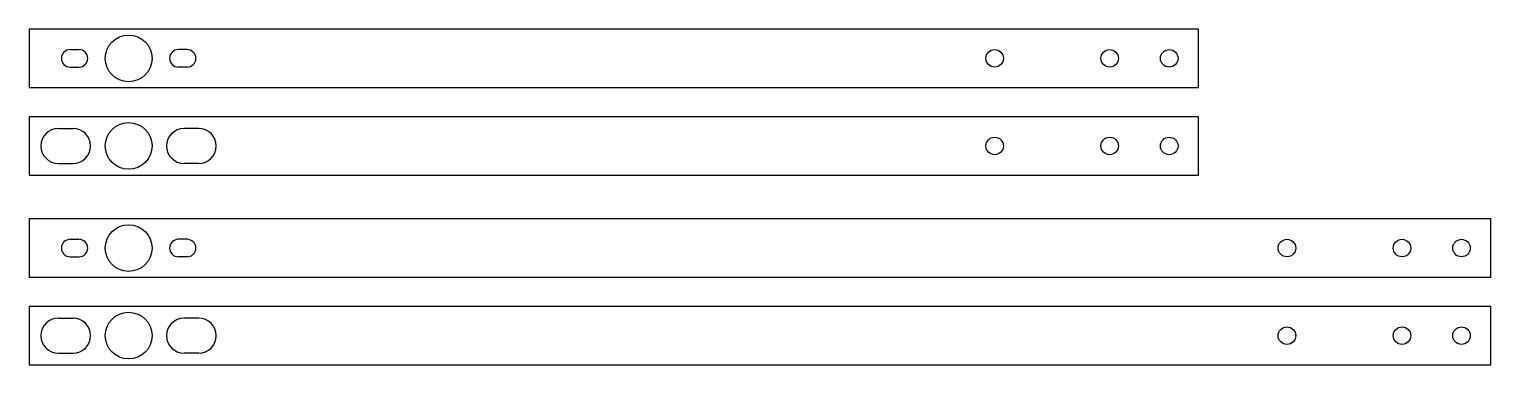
# Model space of a CAD drawing. Header units: millimetres. Extents: x 0 to 250, y -52 to 5.
import ezdxf

# ---------------------------------------------------------------- set-up
doc = ezdxf.new("R2010")
doc.units = ezdxf.units.MM
doc.layers.get('0').update_dxf_attribs({"lineweight": 25, "true_color": 0xffffff})

msp = doc.modelspace()

# ---------------------------------------------------------------- linework, layer by layer
for p, q in [((200, 5), (0, 5)), ((0, 5), (0, -5)), ((200, -5), (200, 5)), ((7, 1.5), (8.5, 1.5)), ((27, 1.5), (25.5, 1.5)), ((7, -1.5), (8.5, -1.5)), ((27, -1.5), (25.5, -1.5)), ((0, -5), (200, -5)), ((200, -10), (0, -10)), ((0, -10), (0, -20)), ((200, -20), (200, -10)), ((5, -12), (7.5, -12)), ((29, -12), (26.5, -12)), ((0, -20), (200, -20)), ((5, -18), (7.5, -18)), ((29, -18), (26.5, -18)), ((250, -27.5), (0, -27.5)), ((0, -27.5), (0, -37.5)), ((250, -37.5), (250, -27.5)), ((7, -31), (8.5, -31)), ((27, -31), (25.5, -31)), ((7, -34), (8.5, -34)), ((27, -34), (25.5, -34)), ((0, -37.5), (250, -37.5)), ((250, -42.5), (0, -42.5)), ((0, -42.5), (0, -52.5)), ((250, -52.5), (250, -42.5)), ((5, -44.5), (7.5, -44.5)), ((29, -44.5), (26.5, -44.5)), ((0, -52.5), (250, -52.5)), ((5, -50.5), (7.5, -50.5)), ((29, -50.5), (26.5, -50.5))]:
    msp.add_line(p, q)
for centre, radius in [((17, 0), 4), ((165.1317, 0), 1.5), ((184.8167, 0), 1.5), ((195, 0), 1.5), ((17, -15), 4), ((165.1317, -15), 1.5), ((184.8167, -15), 1.5), ((195, -15), 1.5), ((17, -32.5), 4), ((215.1317, -32.5), 1.5), ((234.8167, -32.5), 1.5), ((245, -32.5), 1.5), ((17, -47.5), 4), ((215.1317, -47.5), 1.5), ((234.8167, -47.5), 1.5), ((245, -47.5), 1.5)]:
    msp.add_circle(centre, radius)
for centre, radius, start, end in [((7, 0), 1.5, 90, 270), ((8.5, 0), 1.5, 270, 90), ((25.5, 0), 1.5, 90, 270), ((27, 0), 1.5, 270, 90), ((5, -15), 3, 90, 270), ((7.5, -15), 3, 270, 90), ((26.5, -15), 3, 90, 270), ((29, -15), 3, 270, 90), ((7, -32.5), 1.5, 90, 270), ((8.5, -32.5), 1.5, 270, 90), ((25.5, -32.5), 1.5, 90, 270), ((27, -32.5), 1.5, 270, 90), ((5, -47.5), 3, 90, 270), ((7.5, -47.5), 3, 270, 90), ((26.5, -47.5), 3, 90, 270), ((29, -47.5), 3, 270, 90)]:
    msp.add_arc(centre, radius, start, end)

doc.saveas('drawing.dxf')
